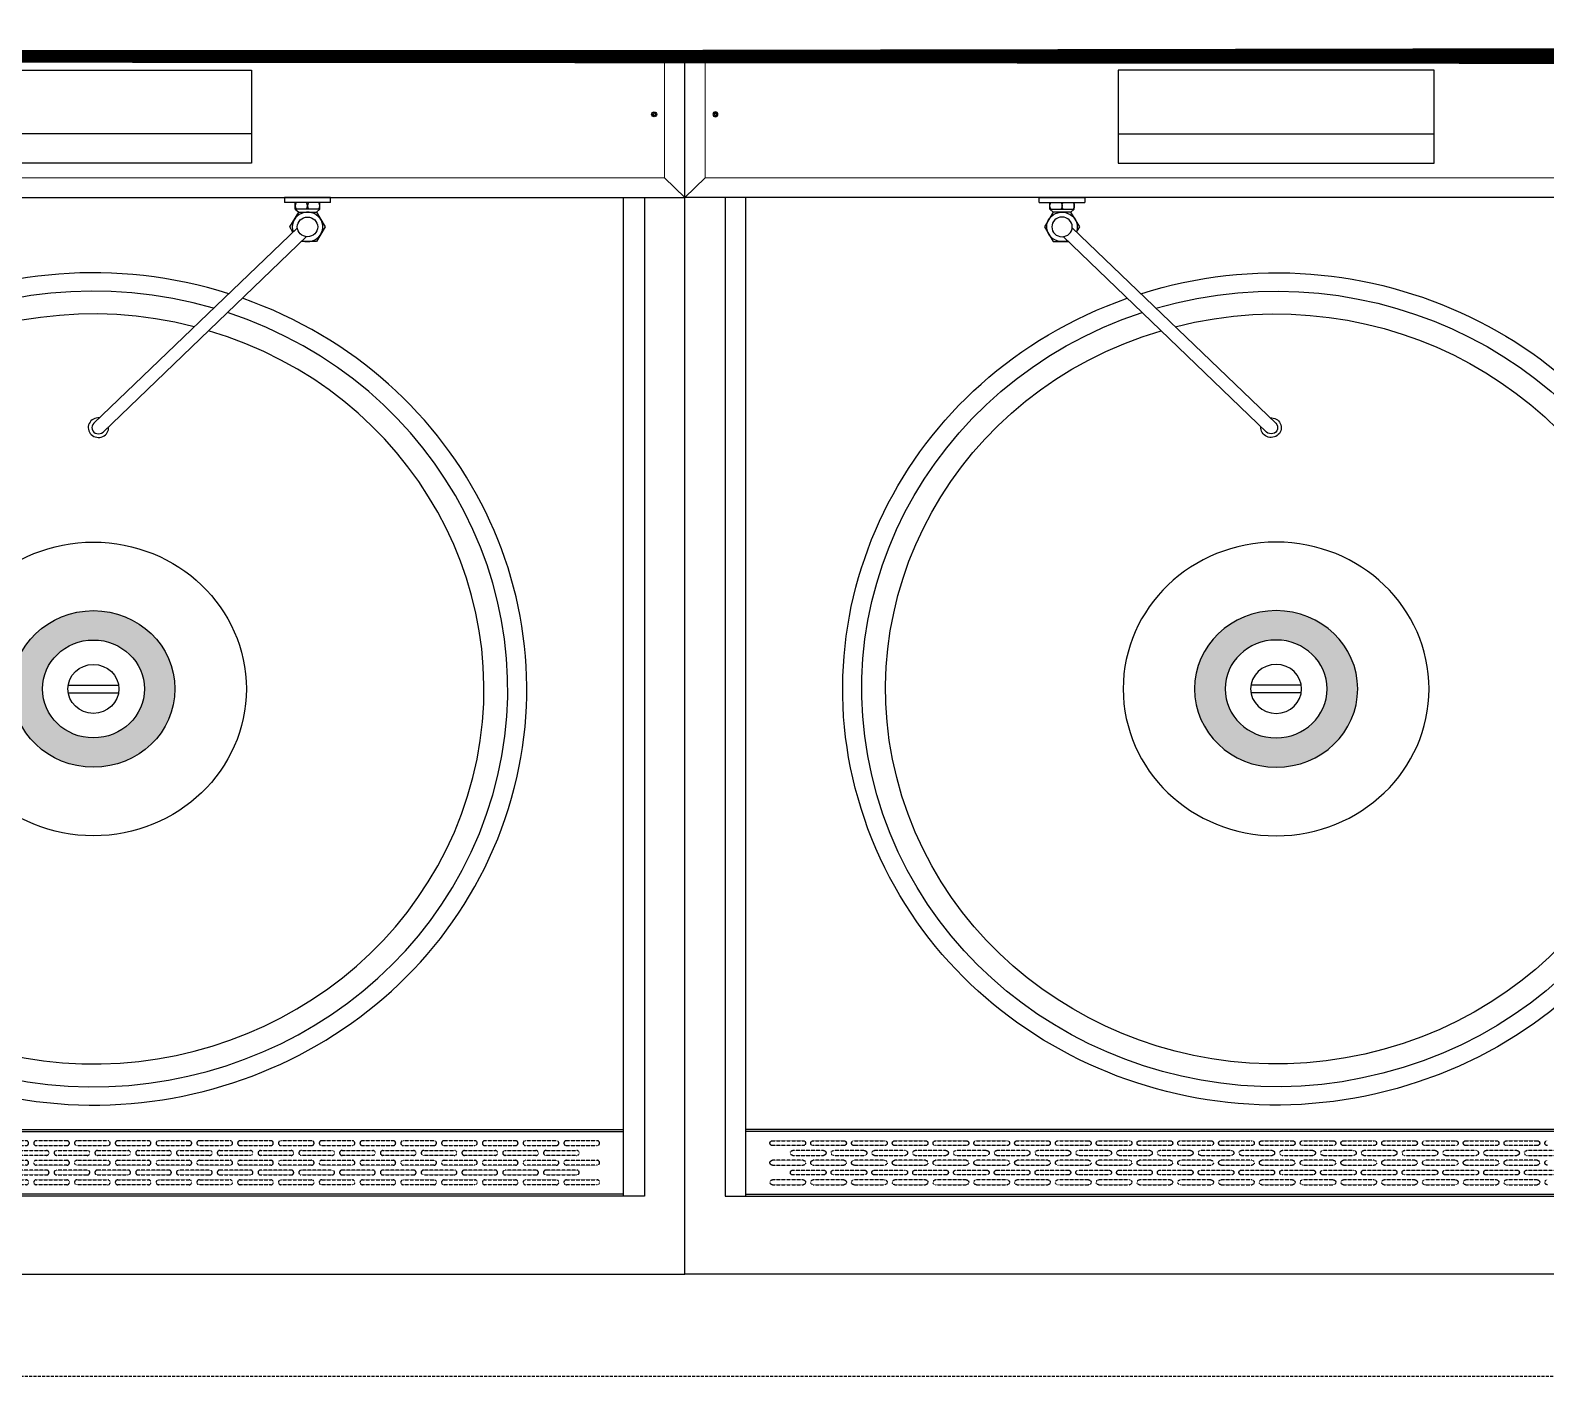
# Model space of a CAD drawing. Extents: x -12047294 to -5625356, y -1456591 to -622873.
# Drawn here: x -6031200 to -6029714, y -718943 to -717603 of the extents above; entities that cross this region are included whole.
import ezdxf

# ---------------------------------------------------------------- set-up
doc = ezdxf.new("R2010")
doc.units = 0
doc.header["$LTSCALE"] = 10
doc.header["$MEASUREMENT"] = 0
doc.linetypes.add('_DASH', pattern=[0.425, 0.3, -0.125])
doc.linetypes.add('DASH', pattern=[0.35, 0.25, -0.1])
doc.layers.add('A-WALL', color=2, linetype='Continuous')
doc.layers.add('EQUIP', color=1, linetype='Continuous')

# ---------------------------------------------------------------- blocks, each defined once
blk = doc.blocks.new('A$C293A612F')
at = {"layer": 'EQUIP'}
h = blk.add_hatch(color=8, dxfattribs=at)
edge = h.paths.add_edge_path(flags=17)
edge.add_ellipse((580.0002733916044, 625.919785425067), major_axis=(50, 2.527860951e-07), ratio=0.96, start_angle=0, end_angle=360)
edge = h.paths.add_edge_path()
edge.add_ellipse((580.0002733916044, 625.919785425067), major_axis=(80, 1.524108533e-07), ratio=0.9599999999627471, start_angle=0, end_angle=360)
for p, q in [((2200.000273391605, 1199.999785408377), (0.0002733916044235, 1199.999785423279)), ((0.0002733916044235, 1199.999785423279), (0.0002733916044235, -0.0002145767211914)), ((39.53826590627432, 1123.199785426259), (2160.462280876934, 1123.199785396457)), ((39.53826590627432, 143.9997854232788), (39.53826590627432, 1123.199785426259)), ((60.00027339160443, 1123.199785426259), (60.00027339160443, 143.9997854232788)), ((2140.000273391605, 1057.919785425067), (60.00027339160443, 1057.919785425067)), ((370.9726310297847, 182.3542946279049), (570.5711118765175, 373.968836247921)), ((379.9528871513903, 173.7332487553358), (579.5513679943979, 365.3477903604507)), ((352.679765317589, 172.7997854202986), (361.3400193527342, 187.199785426259)), ((361.3400193527342, 187.199785426259), (376.0200172699988, 187.199785426259)), ((361.3400193527342, 158.3997854292392), (352.679765317589, 172.7997854202986)), ((387.3207814656198, 172.7997854202986), (378.6605274304748, 158.3997854292392)), ((384.268037378788, 177.8757929801941), (387.3207814656198, 172.7997854202986)), ((347.5002733916044, 148.7997854202985), (392.5002733916045, 148.7997854202985)), ((347.5002733916044, 148.7997854202985), (347.5002733916044, 143.9997854232788)), ((361.3400193527342, 158.3997854292392), (358.0002733916044, 155.5197854191065)), ((358.0002733916044, 155.5197854191065), (382.0002733916044, 155.5197854191065)), ((358.0002733916044, 155.5197854191065), (358.0002733916044, 148.7997854202985)), ((378.6605274304748, 158.3997854292392), (361.3400193527342, 158.3997854292392)), ((382.0002733916044, 155.5197854191065), (378.6605274304748, 158.3997854292392)), ((382.0002733916044, 155.5197854191065), (382.0002733916044, 148.7997854202985)), ((392.5002733916045, 143.9997854232788), (392.5002733916045, 148.7997854202985)), ((2200.000273391605, 143.9997854232788), (0.0002733916044235, 143.9997854232788)), ((347.5002733916044, 143.9997854232788), (392.5002733916045, 143.9997854232788)), ((2200.000273391605, -0.0002145767211914), (0.0002733916044235, -0.0002145767211914))]:
    blk.add_line(p, q, dxfattribs=at)
at = {"layer": 'EQUIP', "color": 8}
for p, q in [((60.00027339160443, 1121.279785424471), (2140.000273391605, 1121.279785424471)), ((2140.000273391605, 1059.839785397053), (60.00027339160443, 1059.839785426855)), ((604.678198751062, 629.7597854286432), (555.3223480321467, 629.7597854286432)), ((604.678198751062, 622.0797854214907), (555.3223480321467, 622.0797854214907)), ((425.0002733916041, 110.3997854292392), (735.0002733916043, 110.3997854292392)), ((425.0002733916041, 19.19978542625903), (425.0002733916041, 110.3997854292392)), ((735.0002733916043, 110.3997854292392), (735.0002733916043, 19.19978542625903)), ((425.0002733916041, 81.59978541731834), (735.0002733916043, 81.59978541731834)), ((29.00027339160443, 62.87978541851042), (28.05078364908695, 62.87978541851042)), ((29.00027339160443, 61.91978542506696), (28.05078364908695, 61.91978542506696)), ((29.50027339160442, 63.35978542268276), (29.50027339160442, 64.27129557728767)), ((29.50027339160442, 60.52827526628971), (29.50027339160442, 61.43978542089462)), ((30.50027339160442, 63.35978542268276), (30.50027339160442, 64.27129557728767)), ((30.50027339160442, 60.52827526628971), (30.50027339160442, 61.43978542089462)), ((31.9497631341219, 62.87978541851042), (31.00027339160443, 62.87978541851042)), ((31.9497631341219, 61.91978542506696), (31.00027339160443, 61.91978542506696)), ((735.0002733916043, 19.19978542625903), (425.0002733916041, 19.19978542625903))]:
    blk.add_line(p, q, dxfattribs=at)
at = {"layer": 'EQUIP', "color": 8, "linetype": 'DASH', "ltscale": 0.1}
for p, q in [((86.03715344518423, 1112.159785419702), (116.0371534451842, 1112.159785419702)), ((116.0371534451842, 1107.359785422683), (86.03715344518423, 1107.359785422683)), ((136.0371534451842, 1102.559785425663), (106.0371534451842, 1102.559785425663)), ((126.0371534451842, 1112.159785419702), (156.0371534451842, 1112.159785419702)), ((156.0371534451842, 1107.359785422683), (126.0371534451842, 1107.359785422683)), ((176.0371534451842, 1102.559785425663), (146.0371534451842, 1102.559785425663)), ((166.0371534451842, 1112.159785419702), (196.0371534451842, 1112.159785419702)), ((196.0371534451842, 1107.359785422683), (166.0371534451842, 1107.359785422683)), ((216.0371534451842, 1102.559785425663), (186.0371534451841, 1102.559785425663)), ((206.0371534451842, 1112.159785419702), (236.0371534451843, 1112.159785419702)), ((236.0371534451843, 1107.359785422683), (206.0371534451842, 1107.359785422683)), ((256.0371534451842, 1102.559785425663), (226.0371534451842, 1102.559785425663)), ((246.0371534451842, 1112.159785419702), (276.0371534451842, 1112.159785419702)), ((276.0371534451842, 1107.359785422683), (246.0371534451842, 1107.359785422683)), ((296.0371534451842, 1102.559785425663), (266.0371534451842, 1102.559785425663)), ((286.0371534451843, 1112.159785419702), (316.0371534451842, 1112.159785419702)), ((316.0371534451842, 1107.359785422683), (286.0371534451843, 1107.359785422683)), ((336.0371534451843, 1102.559785425663), (306.0371534451842, 1102.559785425663)), ((326.0371534451842, 1112.159785419702), (356.0371534451842, 1112.159785419702)), ((356.0371534451842, 1107.359785422683), (326.0371534451842, 1107.359785422683)), ((376.0371534451842, 1102.559785425663), (346.0371534451842, 1102.559785425663)), ((366.0371534451842, 1112.159785419702), (396.0371534451842, 1112.159785419702)), ((396.0371534451842, 1107.359785422683), (366.0371534451842, 1107.359785422683)), ((416.0371534451841, 1102.559785425663), (386.0371534451843, 1102.559785425663)), ((406.037153445184, 1112.159785419702), (436.0371534451841, 1112.159785419702)), ((436.0371534451841, 1107.359785422683), (406.037153445184, 1107.359785422683)), ((456.037153445184, 1102.559785425663), (426.0371534451842, 1102.559785425663)), ((446.0371534451842, 1112.159785419702), (476.0371534451842, 1112.159785419702)), ((476.0371534451842, 1107.359785422683), (446.0371534451842, 1107.359785422683)), ((496.0371534451842, 1102.559785425663), (466.0371534451841, 1102.559785425663)), ((486.0371534451841, 1112.159785419702), (516.0371534451841, 1112.159785419702)), ((516.0371534451841, 1107.359785422683), (486.0371534451841, 1107.359785422683)), ((536.0371534451841, 1102.559785425663), (506.037153445184, 1102.559785425663)), ((526.0371534451841, 1112.159785419702), (556.037153445184, 1112.159785419702)), ((556.037153445184, 1107.359785422683), (526.0371534451841, 1107.359785422683)), ((576.0371534451842, 1102.559785425663), (546.0371534451841, 1102.559785425663)), ((566.0371534451842, 1112.159785419702), (596.0371534451842, 1112.159785419702)), ((596.0371534451842, 1107.359785422683), (566.0371534451842, 1107.359785422683)), ((616.0371534451842, 1102.559785425663), (586.0371534451842, 1102.559785425663)), ((606.0371534451842, 1112.159785419702), (636.0371534451842, 1112.159785419702)), ((636.0371534451842, 1107.359785422683), (606.0371534451842, 1107.359785422683)), ((656.0371534451842, 1102.559785425663), (626.0371534451842, 1102.559785425663)), ((646.0371534451842, 1112.159785419702), (676.0371534451842, 1112.159785419702)), ((676.0371534451842, 1107.359785422683), (646.0371534451842, 1107.359785422683)), ((696.0371534451843, 1102.559785425663), (666.0371534451842, 1102.559785425663)), ((686.0371534451842, 1112.159785419702), (716.0371534451843, 1112.159785419702)), ((716.0371534451843, 1107.359785422683), (686.0371534451842, 1107.359785422683)), ((736.0371534451843, 1102.559785425663), (706.0371534451843, 1102.559785425663)), ((726.0371534451843, 1112.159785419702), (756.0371534451843, 1112.159785419702)), ((756.0371534451843, 1107.359785422683), (726.0371534451843, 1107.359785422683)), ((776.0371534451843, 1102.559785425663), (746.0371534451843, 1102.559785425663)), ((766.0371534451843, 1112.159785419702), (796.0371534451843, 1112.159785419702)), ((796.0371534451843, 1107.359785422683), (766.0371534451843, 1107.359785422683)), ((816.0371534451843, 1102.559785425663), (786.0371534451843, 1102.559785425663)), ((806.0371534451843, 1112.159785419702), (836.0371534451841, 1112.159785419702)), ((836.0371534451841, 1107.359785422683), (806.0371534451843, 1107.359785422683)), ((856.0371534451843, 1102.559785425663), (826.0371534451843, 1102.559785425663)), ((86.03715344518423, 1092.959785416722), (116.0371534451842, 1092.959785416722)), ((116.0371534451842, 1088.159785419702), (86.03715344518423, 1088.159785419702)), ((106.0371534451842, 1097.759785428643), (136.0371534451842, 1097.759785428643)), ((126.0371534451842, 1092.959785416722), (156.0371534451842, 1092.959785416722)), ((156.0371534451842, 1088.159785419702), (126.0371534451842, 1088.159785419702)), ((146.0371534451842, 1097.759785428643), (176.0371534451842, 1097.759785428643)), ((166.0371534451842, 1092.959785416722), (196.0371534451842, 1092.959785416722)), ((196.0371534451842, 1088.159785419702), (166.0371534451842, 1088.159785419702)), ((186.0371534451841, 1097.759785428643), (216.0371534451842, 1097.759785428643)), ((206.0371534451842, 1092.959785416722), (236.0371534451843, 1092.959785416722)), ((236.0371534451843, 1088.159785419702), (206.0371534451842, 1088.159785419702)), ((226.0371534451842, 1097.759785428643), (256.0371534451842, 1097.759785428643)), ((246.0371534451842, 1092.959785416722), (276.0371534451842, 1092.959785416722)), ((276.0371534451842, 1088.159785419702), (246.0371534451842, 1088.159785419702)), ((266.0371534451842, 1097.759785428643), (296.0371534451842, 1097.759785428643)), ((286.0371534451843, 1092.959785416722), (316.0371534451842, 1092.959785416722)), ((316.0371534451842, 1088.159785419702), (286.0371534451843, 1088.159785419702)), ((306.0371534451842, 1097.759785428643), (336.0371534451843, 1097.759785428643)), ((326.0371534451842, 1092.959785416722), (356.0371534451842, 1092.959785416722)), ((356.0371534451842, 1088.159785419702), (326.0371534451842, 1088.159785419702)), ((346.0371534451842, 1097.759785428643), (376.0371534451842, 1097.759785428643)), ((366.0371534451842, 1092.959785416722), (396.0371534451842, 1092.959785416722)), ((396.0371534451842, 1088.159785419702), (366.0371534451842, 1088.159785419702)), ((386.0371534451843, 1097.759785428643), (416.0371534451841, 1097.759785428643)), ((406.037153445184, 1092.959785416722), (436.0371534451841, 1092.959785416722)), ((436.0371534451841, 1088.159785419702), (406.037153445184, 1088.159785419702)), ((426.0371534451842, 1097.759785428643), (456.037153445184, 1097.759785428643)), ((446.0371534451842, 1092.959785416722), (476.0371534451842, 1092.959785416722)), ((476.0371534451842, 1088.159785419702), (446.0371534451842, 1088.159785419702)), ((466.0371534451841, 1097.759785428643), (496.0371534451842, 1097.759785428643)), ((486.0371534451841, 1092.959785416722), (516.0371534451841, 1092.959785416722)), ((516.0371534451841, 1088.159785419702), (486.0371534451841, 1088.159785419702)), ((506.037153445184, 1097.759785428643), (536.0371534451841, 1097.759785428643)), ((526.0371534451841, 1092.959785416722), (556.037153445184, 1092.959785416722)), ((556.037153445184, 1088.159785419702), (526.0371534451841, 1088.159785419702)), ((546.0371534451841, 1097.759785428643), (576.0371534451842, 1097.759785428643)), ((566.0371534451842, 1092.959785416722), (596.0371534451842, 1092.959785416722)), ((596.0371534451842, 1088.159785419702), (566.0371534451842, 1088.159785419702)), ((586.0371534451842, 1097.759785428643), (616.0371534451842, 1097.759785428643)), ((606.0371534451842, 1092.959785416722), (636.0371534451842, 1092.959785416722)), ((636.0371534451842, 1088.159785419702), (606.0371534451842, 1088.159785419702)), ((626.0371534451842, 1097.759785428643), (656.0371534451842, 1097.759785428643)), ((646.0371534451842, 1092.959785416722), (676.0371534451842, 1092.959785416722)), ((676.0371534451842, 1088.159785419702), (646.0371534451842, 1088.159785419702)), ((666.0371534451842, 1097.759785428643), (696.0371534451843, 1097.759785428643)), ((686.0371534451842, 1092.959785416722), (716.0371534451843, 1092.959785416722)), ((716.0371534451843, 1088.159785419702), (686.0371534451842, 1088.159785419702)), ((706.0371534451843, 1097.759785428643), (736.0371534451843, 1097.759785428643)), ((726.0371534451843, 1092.959785416722), (756.0371534451843, 1092.959785416722)), ((756.0371534451843, 1088.159785419702), (726.0371534451843, 1088.159785419702)), ((746.0371534451843, 1097.759785428643), (776.0371534451843, 1097.759785428643)), ((766.0371534451843, 1092.959785416722), (796.0371534451843, 1092.959785416722)), ((796.0371534451843, 1088.159785419702), (766.0371534451843, 1088.159785419702)), ((786.0371534451843, 1097.759785428643), (816.0371534451843, 1097.759785428643)), ((806.0371534451843, 1092.959785416722), (836.0371534451841, 1092.959785416722)), ((836.0371534451841, 1088.159785419702), (806.0371534451843, 1088.159785419702)), ((826.0371534451843, 1097.759785428643), (856.0371534451843, 1097.759785428643)), ((116.0371534451842, 1073.759785428643), (86.03715344518423, 1073.759785428643)), ((106.0371534451842, 1083.359785422683), (136.0371534451842, 1083.359785422683)), ((136.0371534451842, 1078.559785425663), (106.0371534451842, 1078.559785425663)), ((156.0371534451842, 1073.759785428643), (126.0371534451842, 1073.759785428643)), ((146.0371534451842, 1083.359785422683), (176.0371534451842, 1083.359785422683)), ((176.0371534451842, 1078.559785425663), (146.0371534451842, 1078.559785425663)), ((196.0371534451842, 1073.759785428643), (166.0371534451842, 1073.759785428643)), ((186.0371534451841, 1083.359785422683), (216.0371534451842, 1083.359785422683)), ((216.0371534451842, 1078.559785425663), (186.0371534451841, 1078.559785425663)), ((236.0371534451843, 1073.759785428643), (206.0371534451842, 1073.759785428643)), ((226.0371534451842, 1083.359785422683), (256.0371534451842, 1083.359785422683)), ((256.0371534451842, 1078.559785425663), (226.0371534451842, 1078.559785425663)), ((276.0371534451842, 1073.759785428643), (246.0371534451842, 1073.759785428643)), ((266.0371534451842, 1083.359785422683), (296.0371534451842, 1083.359785422683)), ((296.0371534451842, 1078.559785425663), (266.0371534451842, 1078.559785425663)), ((316.0371534451842, 1073.759785428643), (286.0371534451843, 1073.759785428643)), ((306.0371534451842, 1083.359785422683), (336.0371534451843, 1083.359785422683)), ((336.0371534451843, 1078.559785425663), (306.0371534451842, 1078.559785425663)), ((356.0371534451842, 1073.759785428643), (326.0371534451842, 1073.759785428643)), ((346.0371534451842, 1083.359785422683), (376.0371534451842, 1083.359785422683)), ((376.0371534451842, 1078.559785425663), (346.0371534451842, 1078.559785425663)), ((396.0371534451842, 1073.759785428643), (366.0371534451842, 1073.759785428643)), ((386.0371534451843, 1083.359785422683), (416.0371534451841, 1083.359785422683)), ((416.0371534451841, 1078.559785425663), (386.0371534451843, 1078.559785425663)), ((436.0371534451841, 1073.759785428643), (406.037153445184, 1073.759785428643)), ((426.0371534451842, 1083.359785422683), (456.037153445184, 1083.359785422683)), ((456.037153445184, 1078.559785425663), (426.0371534451842, 1078.559785425663)), ((476.0371534451842, 1073.759785428643), (446.0371534451842, 1073.759785428643)), ((466.0371534451841, 1083.359785422683), (496.0371534451842, 1083.359785422683)), ((496.0371534451842, 1078.559785425663), (466.0371534451841, 1078.559785425663)), ((516.0371534451841, 1073.759785428643), (486.0371534451841, 1073.759785428643)), ((506.037153445184, 1083.359785422683), (536.0371534451841, 1083.359785422683)), ((536.0371534451841, 1078.559785425663), (506.037153445184, 1078.559785425663)), ((556.037153445184, 1073.759785428643), (526.0371534451841, 1073.759785428643)), ((546.0371534451841, 1083.359785422683), (576.0371534451842, 1083.359785422683)), ((576.0371534451842, 1078.559785425663), (546.0371534451841, 1078.559785425663)), ((596.0371534451842, 1073.759785428643), (566.0371534451842, 1073.759785428643)), ((586.0371534451842, 1083.359785422683), (616.0371534451842, 1083.359785422683)), ((616.0371534451842, 1078.559785425663), (586.0371534451842, 1078.559785425663)), ((636.0371534451842, 1073.759785428643), (606.0371534451842, 1073.759785428643)), ((626.0371534451842, 1083.359785422683), (656.0371534451842, 1083.359785422683)), ((656.0371534451842, 1078.559785425663), (626.0371534451842, 1078.559785425663)), ((676.0371534451842, 1073.759785428643), (646.0371534451842, 1073.759785428643)), ((666.0371534451842, 1083.359785422683), (696.0371534451843, 1083.359785422683)), ((696.0371534451843, 1078.559785425663), (666.0371534451842, 1078.559785425663)), ((716.0371534451843, 1073.759785428643), (686.0371534451842, 1073.759785428643)), ((706.0371534451843, 1083.359785422683), (736.0371534451843, 1083.359785422683)), ((736.0371534451843, 1078.559785425663), (706.0371534451843, 1078.559785425663)), ((756.0371534451843, 1073.759785428643), (726.0371534451843, 1073.759785428643)), ((746.0371534451843, 1083.359785422683), (776.0371534451843, 1083.359785422683)), ((776.0371534451843, 1078.559785425663), (746.0371534451843, 1078.559785425663)), ((796.0371534451843, 1073.759785428643), (766.0371534451843, 1073.759785428643)), ((786.0371534451843, 1083.359785422683), (816.0371534451843, 1083.359785422683)), ((816.0371534451843, 1078.559785425663), (786.0371534451843, 1078.559785425663)), ((836.0371534451841, 1073.759785428643), (806.0371534451843, 1073.759785428643)), ((826.0371534451843, 1083.359785422683), (856.0371534451843, 1083.359785422683)), ((856.0371534451843, 1078.559785425663), (826.0371534451843, 1078.559785425663)), ((86.03715344518423, 1068.959785416722), (116.0371534451842, 1068.959785416722)), ((126.0371534451842, 1068.959785416722), (156.0371534451842, 1068.959785416722)), ((166.0371534451842, 1068.959785416722), (196.0371534451842, 1068.959785416722)), ((206.0371534451842, 1068.959785416722), (236.0371534451843, 1068.959785416722)), ((246.0371534451842, 1068.959785416722), (276.0371534451842, 1068.959785416722)), ((286.0371534451843, 1068.959785416722), (316.0371534451842, 1068.959785416722)), ((326.0371534451842, 1068.959785416722), (356.0371534451842, 1068.959785416722)), ((366.0371534451842, 1068.959785416722), (396.0371534451842, 1068.959785416722)), ((406.037153445184, 1068.959785416722), (436.0371534451841, 1068.959785416722)), ((446.0371534451842, 1068.959785416722), (476.0371534451842, 1068.959785416722)), ((486.0371534451841, 1068.959785416722), (516.0371534451841, 1068.959785416722)), ((526.0371534451841, 1068.959785416722), (556.037153445184, 1068.959785416722)), ((566.0371534451842, 1068.959785416722), (596.0371534451842, 1068.959785416722)), ((606.0371534451842, 1068.959785416722), (636.0371534451842, 1068.959785416722)), ((646.0371534451842, 1068.959785416722), (676.0371534451842, 1068.959785416722)), ((686.0371534451842, 1068.959785416722), (716.0371534451843, 1068.959785416722)), ((726.0371534451843, 1068.959785416722), (756.0371534451843, 1068.959785416722)), ((766.0371534451843, 1068.959785416722), (796.0371534451843, 1068.959785416722)), ((806.0371534451843, 1068.959785416722), (836.0371534451841, 1068.959785416722))]:
    blk.add_line(p, q, dxfattribs=at)
at = {"layer": 'EQUIP', "lineweight": 15}
for p, q in [((20.00027339160443, 124.7997854202985), (0.0002733916044235, 143.9997854232788)), ((2180.000273391605, 124.7997854202985), (20.00027339160443, 124.7997854202985)), ((20.00027339160443, 124.7997854202985), (20.00027339160443, -0.0002145767211914))]:
    blk.add_line(p, q, dxfattribs=at)
at = {"layer": 'EQUIP', "color": 8, "linetype": 'DASH', "ltscale": 0.1}
for centre, major_axis, ratio, start_param, end_param in [((86.03715344518423, 1109.759785428643), (2.499999999999999, 2.99363436e-08), 0.9599999964237212, 1.57079631529934, 4.712388968889133), ((106.0371534451842, 1100.159785419702), (-2.5, 3.181978470000001e-08), 0.9600000023841856, -1.570796314576099, 1.570796339013693), ((116.0371534451842, 1109.759785428643), (-2.499999999999996, 8.820401920000002e-08), 0.9600000023841861, 1.570796360665239, 4.712389014255032), ((126.0371534451842, 1109.759785428643), (2.499999999999999, 2.99363436e-08), 0.9599999964237212, 1.57079631529934, 4.712388968889133), ((136.0371534451842, 1100.159785419702), (-2.499999999999999, 2.6447879e-08), 0.9599999964237212, 1.570796336950879, 4.712388990540675), ((146.0371534451842, 1100.159785419702), (-2.5, 3.181978470000001e-08), 0.9600000023841856, -1.570796314576099, 1.570796339013693), ((156.0371534451842, 1109.759785428643), (-2.499999999999996, 8.820401920000002e-08), 0.9600000023841861, 1.570796360665239, 4.712389014255032), ((166.0371534451842, 1109.759785428643), (2.499999999999999, 2.99363436e-08), 0.9599999964237212, 1.57079631529934, 4.712388968889133), ((176.0371534451842, 1100.159785419702), (-2.499999999999999, 2.6447879e-08), 0.9599999964237212, 1.570796336950879, 4.712388990540675), ((186.0371534451841, 1100.159785419702), (-2.5, 3.181978470000001e-08), 0.9600000023841856, -1.570796314576099, 1.570796339013693), ((196.0371534451842, 1109.759785428643), (-2.499999999999996, 8.820401920000002e-08), 0.9600000023841861, 1.570796360665239, 4.712389014255032), ((206.0371534451842, 1109.759785428643), (2.499999999999999, 2.99363436e-08), 0.9599999964237212, 1.57079631529934, 4.712388968889133), ((216.0371534451842, 1100.159785419702), (-2.499999999999999, 2.6447879e-08), 0.9599999964237212, 1.570796336950879, 4.712388990540675), ((226.0371534451842, 1100.159785419702), (-2.5, 3.181978470000001e-08), 0.9600000023841856, -1.570796314576099, 1.570796339013693), ((236.0371534451843, 1109.759785428643), (-2.499999999999996, 8.820401920000002e-08), 0.9600000023841861, 1.570796360665239, 4.712389014255032), ((246.0371534451842, 1109.759785428643), (2.499999999999999, 2.99363436e-08), 0.9599999964237212, 1.57079631529934, 4.712388968889133), ((256.0371534451842, 1100.159785419702), (-2.499999999999999, 2.6447879e-08), 0.9599999964237212, 1.570796336950879, 4.712388990540675), ((266.0371534451842, 1100.159785419702), (-2.5, 3.181978470000001e-08), 0.9600000023841856, -1.570796314576099, 1.570796339013693), ((276.0371534451842, 1109.759785428643), (-2.499999999999996, 8.820401920000002e-08), 0.9600000023841861, 1.570796360665239, 4.712389014255032), ((286.0371534451843, 1109.759785428643), (2.499999999999999, 2.99363436e-08), 0.9599999964237212, 1.57079631529934, 4.712388968889133), ((296.0371534451842, 1100.159785419702), (-2.499999999999999, 2.6447879e-08), 0.9599999964237212, 1.570796336950879, 4.712388990540675), ((306.0371534451842, 1100.159785419702), (-2.5, 3.181978470000001e-08), 0.9600000023841856, -1.570796314576099, 1.570796339013693), ((316.0371534451842, 1109.759785428643), (-2.499999999999996, 8.820401920000002e-08), 0.9600000023841861, 1.570796360665239, 4.712389014255032), ((326.0371534451842, 1109.759785428643), (2.499999999999999, 2.99363436e-08), 0.9599999964237212, 1.57079631529934, 4.712388968889133), ((336.0371534451843, 1100.159785419702), (-2.499999999999999, 2.6447879e-08), 0.9599999964237212, 1.570796336950879, 4.712388990540675), ((346.0371534451842, 1100.159785419702), (-2.5, 3.181978470000001e-08), 0.9600000023841856, -1.570796314576099, 1.570796339013693), ((356.0371534451842, 1109.759785428643), (-2.499999999999996, 8.820401920000002e-08), 0.9600000023841861, 1.570796360665239, 4.712389014255032), ((366.0371534451842, 1109.759785428643), (2.499999999999999, 2.99363436e-08), 0.9599999964237212, 1.57079631529934, 4.712388968889133), ((376.0371534451842, 1100.159785419702), (-2.499999999999999, 2.6447879e-08), 0.9599999964237212, 1.570796336950879, 4.712388990540675), ((386.0371534451843, 1100.159785419702), (-2.5, 3.181978470000001e-08), 0.9600000023841856, -1.570796314576099, 1.570796339013693), ((396.0371534451842, 1109.759785428643), (-2.499999999999996, 8.820401920000002e-08), 0.9600000023841861, 1.570796360665239, 4.712389014255032), ((406.037153445184, 1109.759785428643), (2.499999999999999, 2.99363436e-08), 0.9599999964237212, 1.57079631529934, 4.712388968889133), ((416.0371534451841, 1100.159785419702), (-2.499999999999999, 2.6447879e-08), 0.9599999964237212, 1.570796336950879, 4.712388990540675), ((426.0371534451842, 1100.159785419702), (-2.5, 3.181978470000001e-08), 0.9600000023841856, -1.570796314576099, 1.570796339013693), ((436.0371534451841, 1109.759785428643), (-2.499999999999996, 8.820401920000002e-08), 0.9600000023841861, 1.570796360665239, 4.712389014255032), ((446.0371534451842, 1109.759785428643), (2.499999999999999, 2.99363436e-08), 0.9599999964237212, 1.57079631529934, 4.712388968889133), ((456.037153445184, 1100.159785419702), (-2.499999999999999, 2.6447879e-08), 0.9599999964237212, 1.570796336950879, 4.712388990540675), ((466.0371534451841, 1100.159785419702), (-2.5, 3.181978470000001e-08), 0.9600000023841856, -1.570796314576099, 1.570796339013693), ((476.0371534451842, 1109.759785428643), (-2.499999999999996, 8.820401920000002e-08), 0.9600000023841861, 1.570796360665239, 4.712389014255032), ((486.0371534451841, 1109.759785428643), (2.499999999999999, 2.99363436e-08), 0.9599999964237212, 1.57079631529934, 4.712388968889133), ((496.0371534451842, 1100.159785419702), (-2.499999999999999, 2.6447879e-08), 0.9599999964237212, 1.570796336950879, 4.712388990540675), ((506.037153445184, 1100.159785419702), (-2.5, 3.181978470000001e-08), 0.9600000023841856, -1.570796314576099, 1.570796339013693), ((516.0371534451841, 1109.759785428643), (-2.499999999999996, 8.820401920000002e-08), 0.9600000023841861, 1.570796360665239, 4.712389014255032), ((526.0371534451841, 1109.759785428643), (2.499999999999999, 2.99363436e-08), 0.9599999964237212, 1.57079631529934, 4.712388968889133), ((536.0371534451841, 1100.159785419702), (-2.499999999999999, 2.6447879e-08), 0.9599999964237212, 1.570796336950879, 4.712388990540675), ((546.0371534451841, 1100.159785419702), (-2.5, 3.181978470000001e-08), 0.9600000023841856, -1.570796314576099, 1.570796339013693), ((556.037153445184, 1109.759785428643), (-2.499999999999996, 8.820401920000002e-08), 0.9600000023841861, 1.570796360665239, 4.712389014255032), ((566.0371534451842, 1109.759785428643), (2.499999999999999, 2.99363436e-08), 0.9599999964237212, 1.57079631529934, 4.712388968889133), ((576.0371534451842, 1100.159785419702), (-2.499999999999999, 2.6447879e-08), 0.9599999964237212, 1.570796336950879, 4.712388990540675), ((586.0371534451842, 1100.159785419702), (-2.5, 3.181978470000001e-08), 0.9600000023841856, -1.570796314576099, 1.570796339013693), ((596.0371534451842, 1109.759785428643), (-2.499999999999996, 8.820401920000002e-08), 0.9600000023841861, 1.570796360665239, 4.712389014255032), ((606.0371534451842, 1109.759785428643), (2.499999999999999, 2.99363436e-08), 0.9599999964237212, 1.57079631529934, 4.712388968889133), ((616.0371534451842, 1100.159785419702), (-2.499999999999999, 2.6447879e-08), 0.9599999964237212, 1.570796336950879, 4.712388990540675), ((626.0371534451842, 1100.159785419702), (-2.5, 3.181978470000001e-08), 0.9600000023841856, -1.570796314576099, 1.570796339013693), ((636.0371534451842, 1109.759785428643), (-2.499999999999996, 8.820401920000002e-08), 0.9600000023841861, 1.570796360665239, 4.712389014255032), ((646.0371534451842, 1109.759785428643), (2.499999999999999, 2.99363436e-08), 0.9599999964237212, 1.57079631529934, 4.712388968889133), ((656.0371534451842, 1100.159785419702), (-2.499999999999999, 2.6447879e-08), 0.9599999964237212, 1.570796336950879, 4.712388990540675), ((666.0371534451842, 1100.159785419702), (-2.5, 3.181978470000001e-08), 0.9600000023841856, -1.570796314576099, 1.570796339013693), ((676.0371534451842, 1109.759785428643), (-2.499999999999996, 8.820401920000002e-08), 0.9600000023841861, 1.570796360665239, 4.712389014255032), ((686.0371534451842, 1109.759785428643), (2.499999999999999, 2.99363436e-08), 0.9599999964237212, 1.57079631529934, 4.712388968889133), ((696.0371534451843, 1100.159785419702), (-2.499999999999999, 2.6447879e-08), 0.9599999964237212, 1.570796336950879, 4.712388990540675), ((706.0371534451843, 1100.159785419702), (-2.5, 3.181978470000001e-08), 0.9600000023841856, -1.570796314576099, 1.570796339013693), ((716.0371534451843, 1109.759785428643), (-2.499999999999996, 8.820401920000002e-08), 0.9600000023841861, 1.570796360665239, 4.712389014255032), ((726.0371534451843, 1109.759785428643), (2.499999999999999, 2.99363436e-08), 0.9599999964237212, 1.57079631529934, 4.712388968889133), ((736.0371534451843, 1100.159785419702), (-2.499999999999999, 2.6447879e-08), 0.9599999964237212, 1.570796336950879, 4.712388990540675), ((746.0371534451843, 1100.159785419702), (-2.5, 3.181978470000001e-08), 0.9600000023841856, -1.570796314576099, 1.570796339013693), ((756.0371534451843, 1109.759785428643), (-2.499999999999996, 8.820401920000002e-08), 0.9600000023841861, 1.570796360665239, 4.712389014255032), ((766.0371534451843, 1109.759785428643), (2.499999999999999, 2.99363436e-08), 0.9599999964237212, 1.57079631529934, 4.712388968889133), ((776.0371534451843, 1100.159785419702), (-2.499999999999999, 2.6447879e-08), 0.9599999964237212, 1.570796336950879, 4.712388990540675), ((786.0371534451843, 1100.159785419702), (-2.5, 3.181978470000001e-08), 0.9600000023841856, -1.570796314576099, 1.570796339013693), ((796.0371534451843, 1109.759785428643), (-2.499999999999996, 8.820401920000002e-08), 0.9600000023841861, 1.570796360665239, 4.712389014255032), ((806.0371534451843, 1109.759785428643), (2.499999999999999, 2.99363436e-08), 0.9599999964237212, 1.57079631529934, 4.712388968889133), ((816.0371534451843, 1100.159785419702), (-2.499999999999999, 2.6447879e-08), 0.9599999964237212, 1.570796336950879, 4.712388990540675), ((826.0371534451843, 1100.159785419702), (-2.5, 3.181978470000001e-08), 0.9600000023841856, -1.570796314576099, 1.570796339013693), ((836.0371534451841, 1109.759785428643), (-2.499999999999996, 8.820401920000002e-08), 0.9600000023841861, 1.570796360665239, 4.712389014255032), ((846.0371534451843, 1109.759785428643), (2.499999999999999, 2.99363436e-08), 0.9599999964237212, 1.57079631529934, 4.712388968889133), ((86.03715344518423, 1090.559785425663), (2.499999999999999, 2.99363436e-08), 0.9599999964237212, 1.57079631529934, 4.712388968889133), ((116.0371534451842, 1090.559785425663), (-2.499999999999996, 8.820401920000002e-08), 0.9600000023841861, 1.570796360665239, 4.712389014255032), ((126.0371534451842, 1090.559785425663), (2.499999999999999, 2.99363436e-08), 0.9599999964237212, 1.57079631529934, 4.712388968889133), ((156.0371534451842, 1090.559785425663), (-2.499999999999996, 8.820401920000002e-08), 0.9600000023841861, 1.570796360665239, 4.712389014255032), ((166.0371534451842, 1090.559785425663), (2.499999999999999, 2.99363436e-08), 0.9599999964237212, 1.57079631529934, 4.712388968889133), ((196.0371534451842, 1090.559785425663), (-2.499999999999996, 8.820401920000002e-08), 0.9600000023841861, 1.570796360665239, 4.712389014255032), ((206.0371534451842, 1090.559785425663), (2.499999999999999, 2.99363436e-08), 0.9599999964237212, 1.57079631529934, 4.712388968889133), ((236.0371534451843, 1090.559785425663), (-2.499999999999996, 8.820401920000002e-08), 0.9600000023841861, 1.570796360665239, 4.712389014255032), ((246.0371534451842, 1090.559785425663), (2.499999999999999, 2.99363436e-08), 0.9599999964237212, 1.57079631529934, 4.712388968889133), ((276.0371534451842, 1090.559785425663), (-2.499999999999996, 8.820401920000002e-08), 0.9600000023841861, 1.570796360665239, 4.712389014255032), ((286.0371534451843, 1090.559785425663), (2.499999999999999, 2.99363436e-08), 0.9599999964237212, 1.57079631529934, 4.712388968889133), ((316.0371534451842, 1090.559785425663), (-2.499999999999996, 8.820401920000002e-08), 0.9600000023841861, 1.570796360665239, 4.712389014255032), ((326.0371534451842, 1090.559785425663), (2.499999999999999, 2.99363436e-08), 0.9599999964237212, 1.57079631529934, 4.712388968889133), ((356.0371534451842, 1090.559785425663), (-2.499999999999996, 8.820401920000002e-08), 0.9600000023841861, 1.570796360665239, 4.712389014255032), ((366.0371534451842, 1090.559785425663), (2.499999999999999, 2.99363436e-08), 0.9599999964237212, 1.57079631529934, 4.712388968889133), ((396.0371534451842, 1090.559785425663), (-2.499999999999996, 8.820401920000002e-08), 0.9600000023841861, 1.570796360665239, 4.712389014255032), ((406.037153445184, 1090.559785425663), (2.499999999999999, 2.99363436e-08), 0.9599999964237212, 1.57079631529934, 4.712388968889133), ((436.0371534451841, 1090.559785425663), (-2.499999999999996, 8.820401920000002e-08), 0.9600000023841861, 1.570796360665239, 4.712389014255032), ((446.0371534451842, 1090.559785425663), (2.499999999999999, 2.99363436e-08), 0.9599999964237212, 1.57079631529934, 4.712388968889133), ((476.0371534451842, 1090.559785425663), (-2.499999999999996, 8.820401920000002e-08), 0.9600000023841861, 1.570796360665239, 4.712389014255032), ((486.0371534451841, 1090.559785425663), (2.499999999999999, 2.99363436e-08), 0.9599999964237212, 1.57079631529934, 4.712388968889133), ((516.0371534451841, 1090.559785425663), (-2.499999999999996, 8.820401920000002e-08), 0.9600000023841861, 1.570796360665239, 4.712389014255032), ((526.0371534451841, 1090.559785425663), (2.499999999999999, 2.99363436e-08), 0.9599999964237212, 1.57079631529934, 4.712388968889133), ((556.037153445184, 1090.559785425663), (-2.499999999999996, 8.820401920000002e-08), 0.9600000023841861, 1.570796360665239, 4.712389014255032), ((566.0371534451842, 1090.559785425663), (2.499999999999999, 2.99363436e-08), 0.9599999964237212, 1.57079631529934, 4.712388968889133), ((596.0371534451842, 1090.559785425663), (-2.499999999999996, 8.820401920000002e-08), 0.9600000023841861, 1.570796360665239, 4.712389014255032), ((606.0371534451842, 1090.559785425663), (2.499999999999999, 2.99363436e-08), 0.9599999964237212, 1.57079631529934, 4.712388968889133), ((636.0371534451842, 1090.559785425663), (-2.499999999999996, 8.820401920000002e-08), 0.9600000023841861, 1.570796360665239, 4.712389014255032), ((646.0371534451842, 1090.559785425663), (2.499999999999999, 2.99363436e-08), 0.9599999964237212, 1.57079631529934, 4.712388968889133), ((676.0371534451842, 1090.559785425663), (-2.499999999999996, 8.820401920000002e-08), 0.9600000023841861, 1.570796360665239, 4.712389014255032), ((686.0371534451842, 1090.559785425663), (2.499999999999999, 2.99363436e-08), 0.9599999964237212, 1.57079631529934, 4.712388968889133), ((716.0371534451843, 1090.559785425663), (-2.499999999999996, 8.820401920000002e-08), 0.9600000023841861, 1.570796360665239, 4.712389014255032), ((726.0371534451843, 1090.559785425663), (2.499999999999999, 2.99363436e-08), 0.9599999964237212, 1.57079631529934, 4.712388968889133), ((756.0371534451843, 1090.559785425663), (-2.499999999999996, 8.820401920000002e-08), 0.9600000023841861, 1.570796360665239, 4.712389014255032), ((766.0371534451843, 1090.559785425663), (2.499999999999999, 2.99363436e-08), 0.9599999964237212, 1.57079631529934, 4.712388968889133), ((796.0371534451843, 1090.559785425663), (-2.499999999999996, 8.820401920000002e-08), 0.9600000023841861, 1.570796360665239, 4.712389014255032), ((806.0371534451843, 1090.559785425663), (2.499999999999999, 2.99363436e-08), 0.9599999964237212, 1.57079631529934, 4.712388968889133), ((836.0371534451841, 1090.559785425663), (-2.499999999999996, 8.820401920000002e-08), 0.9600000023841861, 1.570796360665239, 4.712389014255032), ((846.0371534451843, 1090.559785425663), (2.499999999999999, 2.99363436e-08), 0.9599999964237212, 1.57079631529934, 4.712388968889133), ((86.03715344518423, 1071.359785422683), (-2.5, 3.181978470000001e-08), 0.9600000023841856, -1.570796314576099, 1.570796339013693), ((106.0371534451842, 1080.959785416722), (-2.5, 3.181978470000001e-08), 0.9600000023841856, -1.570796314576099, 1.570796339013693), ((116.0371534451842, 1071.359785422683), (2.499999999999989, 2.351553082e-07), 0.960000002384185, 4.712388890085049, 7.853981543674843), ((126.0371534451842, 1071.359785422683), (-2.5, 3.181978470000001e-08), 0.9600000023841856, -1.570796314576099, 1.570796339013693), ((136.0371534451842, 1080.959785416722), (-2.499999999999999, 2.6447879e-08), 0.9599999964237212, 1.570796336950879, 4.712388990540675), ((146.0371534451842, 1080.959785416722), (-2.5, 3.181978470000001e-08), 0.9600000023841856, -1.570796314576099, 1.570796339013693), ((156.0371534451842, 1071.359785422683), (2.499999999999989, 2.351553082e-07), 0.960000002384185, 4.712388890085049, 7.853981543674843), ((166.0371534451842, 1071.359785422683), (-2.5, 3.181978470000001e-08), 0.9600000023841856, -1.570796314576099, 1.570796339013693), ((176.0371534451842, 1080.959785416722), (-2.499999999999999, 2.6447879e-08), 0.9599999964237212, 1.570796336950879, 4.712388990540675), ((186.0371534451841, 1080.959785416722), (-2.5, 3.181978470000001e-08), 0.9600000023841856, -1.570796314576099, 1.570796339013693), ((196.0371534451842, 1071.359785422683), (2.499999999999989, 2.351553082e-07), 0.960000002384185, 4.712388890085049, 7.853981543674843), ((206.0371534451842, 1071.359785422683), (-2.5, 3.181978470000001e-08), 0.9600000023841856, -1.570796314576099, 1.570796339013693), ((216.0371534451842, 1080.959785416722), (-2.499999999999999, 2.6447879e-08), 0.9599999964237212, 1.570796336950879, 4.712388990540675), ((226.0371534451842, 1080.959785416722), (-2.5, 3.181978470000001e-08), 0.9600000023841856, -1.570796314576099, 1.570796339013693), ((236.0371534451843, 1071.359785422683), (2.499999999999989, 2.351553082e-07), 0.960000002384185, 4.712388890085049, 7.853981543674843), ((246.0371534451842, 1071.359785422683), (-2.5, 3.181978470000001e-08), 0.9600000023841856, -1.570796314576099, 1.570796339013693), ((256.0371534451842, 1080.959785416722), (-2.499999999999999, 2.6447879e-08), 0.9599999964237212, 1.570796336950879, 4.712388990540675), ((266.0371534451842, 1080.959785416722), (-2.5, 3.181978470000001e-08), 0.9600000023841856, -1.570796314576099, 1.570796339013693), ((276.0371534451842, 1071.359785422683), (2.499999999999989, 2.351553082e-07), 0.960000002384185, 4.712388890085049, 7.853981543674843), ((286.0371534451843, 1071.359785422683), (-2.5, 3.181978470000001e-08), 0.9600000023841856, -1.570796314576099, 1.570796339013693), ((296.0371534451842, 1080.959785416722), (-2.499999999999999, 2.6447879e-08), 0.9599999964237212, 1.570796336950879, 4.712388990540675), ((306.0371534451842, 1080.959785416722), (-2.5, 3.181978470000001e-08), 0.9600000023841856, -1.570796314576099, 1.570796339013693), ((316.0371534451842, 1071.359785422683), (2.499999999999989, 2.351553082e-07), 0.960000002384185, 4.712388890085049, 7.853981543674843), ((326.0371534451842, 1071.359785422683), (-2.5, 3.181978470000001e-08), 0.9600000023841856, -1.570796314576099, 1.570796339013693), ((336.0371534451843, 1080.959785416722), (-2.499999999999999, 2.6447879e-08), 0.9599999964237212, 1.570796336950879, 4.712388990540675), ((346.0371534451842, 1080.959785416722), (-2.5, 3.181978470000001e-08), 0.9600000023841856, -1.570796314576099, 1.570796339013693), ((356.0371534451842, 1071.359785422683), (2.499999999999989, 2.351553082e-07), 0.960000002384185, 4.712388890085049, 7.853981543674843), ((366.0371534451842, 1071.359785422683), (-2.5, 3.181978470000001e-08), 0.9600000023841856, -1.570796314576099, 1.570796339013693), ((376.0371534451842, 1080.959785416722), (-2.499999999999999, 2.6447879e-08), 0.9599999964237212, 1.570796336950879, 4.712388990540675), ((386.0371534451843, 1080.959785416722), (-2.5, 3.181978470000001e-08), 0.9600000023841856, -1.570796314576099, 1.570796339013693), ((396.0371534451842, 1071.359785422683), (2.499999999999989, 2.351553082e-07), 0.960000002384185, 4.712388890085049, 7.853981543674843), ((406.037153445184, 1071.359785422683), (-2.5, 3.181978470000001e-08), 0.9600000023841856, -1.570796314576099, 1.570796339013693), ((416.0371534451841, 1080.959785416722), (-2.499999999999999, 2.6447879e-08), 0.9599999964237212, 1.570796336950879, 4.712388990540675), ((426.0371534451842, 1080.959785416722), (-2.5, 3.181978470000001e-08), 0.9600000023841856, -1.570796314576099, 1.570796339013693), ((436.0371534451841, 1071.359785422683), (2.499999999999989, 2.351553082e-07), 0.960000002384185, 4.712388890085049, 7.853981543674843), ((446.0371534451842, 1071.359785422683), (-2.5, 3.181978470000001e-08), 0.9600000023841856, -1.570796314576099, 1.570796339013693), ((456.037153445184, 1080.959785416722), (-2.499999999999999, 2.6447879e-08), 0.9599999964237212, 1.570796336950879, 4.712388990540675), ((466.0371534451841, 1080.959785416722), (-2.5, 3.181978470000001e-08), 0.9600000023841856, -1.570796314576099, 1.570796339013693), ((476.0371534451842, 1071.359785422683), (2.499999999999989, 2.351553082e-07), 0.960000002384185, 4.712388890085049, 7.853981543674843), ((486.0371534451841, 1071.359785422683), (-2.5, 3.181978470000001e-08), 0.9600000023841856, -1.570796314576099, 1.570796339013693), ((496.0371534451842, 1080.959785416722), (-2.499999999999999, 2.6447879e-08), 0.9599999964237212, 1.570796336950879, 4.712388990540675), ((506.037153445184, 1080.959785416722), (-2.5, 3.181978470000001e-08), 0.9600000023841856, -1.570796314576099, 1.570796339013693), ((516.0371534451841, 1071.359785422683), (2.499999999999989, 2.351553082e-07), 0.960000002384185, 4.712388890085049, 7.853981543674843), ((526.0371534451841, 1071.359785422683), (-2.5, 3.181978470000001e-08), 0.9600000023841856, -1.570796314576099, 1.570796339013693), ((536.0371534451841, 1080.959785416722), (-2.499999999999999, 2.6447879e-08), 0.9599999964237212, 1.570796336950879, 4.712388990540675), ((546.0371534451841, 1080.959785416722), (-2.5, 3.181978470000001e-08), 0.9600000023841856, -1.570796314576099, 1.570796339013693), ((556.037153445184, 1071.359785422683), (2.499999999999989, 2.351553082e-07), 0.960000002384185, 4.712388890085049, 7.853981543674843), ((566.0371534451842, 1071.359785422683), (-2.5, 3.181978470000001e-08), 0.9600000023841856, -1.570796314576099, 1.570796339013693), ((576.0371534451842, 1080.959785416722), (-2.499999999999999, 2.6447879e-08), 0.9599999964237212, 1.570796336950879, 4.712388990540675), ((586.0371534451842, 1080.959785416722), (-2.5, 3.181978470000001e-08), 0.9600000023841856, -1.570796314576099, 1.570796339013693), ((596.0371534451842, 1071.359785422683), (2.499999999999989, 2.351553082e-07), 0.960000002384185, 4.712388890085049, 7.853981543674843), ((606.0371534451842, 1071.359785422683), (-2.5, 3.181978470000001e-08), 0.9600000023841856, -1.570796314576099, 1.570796339013693), ((616.0371534451842, 1080.959785416722), (-2.499999999999999, 2.6447879e-08), 0.9599999964237212, 1.570796336950879, 4.712388990540675), ((626.0371534451842, 1080.959785416722), (-2.5, 3.181978470000001e-08), 0.9600000023841856, -1.570796314576099, 1.570796339013693), ((636.0371534451842, 1071.359785422683), (2.499999999999989, 2.351553082e-07), 0.960000002384185, 4.712388890085049, 7.853981543674843), ((646.0371534451842, 1071.359785422683), (-2.5, 3.181978470000001e-08), 0.9600000023841856, -1.570796314576099, 1.570796339013693), ((656.0371534451842, 1080.959785416722), (-2.499999999999999, 2.6447879e-08), 0.9599999964237212, 1.570796336950879, 4.712388990540675), ((666.0371534451842, 1080.959785416722), (-2.5, 3.181978470000001e-08), 0.9600000023841856, -1.570796314576099, 1.570796339013693), ((676.0371534451842, 1071.359785422683), (2.499999999999989, 2.351553082e-07), 0.960000002384185, 4.712388890085049, 7.853981543674843), ((686.0371534451842, 1071.359785422683), (-2.5, 3.181978470000001e-08), 0.9600000023841856, -1.570796314576099, 1.570796339013693), ((696.0371534451843, 1080.959785416722), (-2.499999999999999, 2.6447879e-08), 0.9599999964237212, 1.570796336950879, 4.712388990540675), ((706.0371534451843, 1080.959785416722), (-2.5, 3.181978470000001e-08), 0.9600000023841856, -1.570796314576099, 1.570796339013693), ((716.0371534451843, 1071.359785422683), (2.499999999999989, 2.351553082e-07), 0.960000002384185, 4.712388890085049, 7.853981543674843), ((726.0371534451843, 1071.359785422683), (-2.5, 3.181978470000001e-08), 0.9600000023841856, -1.570796314576099, 1.570796339013693), ((736.0371534451843, 1080.959785416722), (-2.499999999999999, 2.6447879e-08), 0.9599999964237212, 1.570796336950879, 4.712388990540675), ((746.0371534451843, 1080.959785416722), (-2.5, 3.181978470000001e-08), 0.9600000023841856, -1.570796314576099, 1.570796339013693), ((756.0371534451843, 1071.359785422683), (2.499999999999989, 2.351553082e-07), 0.960000002384185, 4.712388890085049, 7.853981543674843), ((766.0371534451843, 1071.359785422683), (-2.5, 3.181978470000001e-08), 0.9600000023841856, -1.570796314576099, 1.570796339013693), ((776.0371534451843, 1080.959785416722), (-2.499999999999999, 2.6447879e-08), 0.9599999964237212, 1.570796336950879, 4.712388990540675), ((786.0371534451843, 1080.959785416722), (-2.5, 3.181978470000001e-08), 0.9600000023841856, -1.570796314576099, 1.570796339013693), ((796.0371534451843, 1071.359785422683), (2.499999999999989, 2.351553082e-07), 0.960000002384185, 4.712388890085049, 7.853981543674843), ((806.0371534451843, 1071.359785422683), (-2.5, 3.181978470000001e-08), 0.9600000023841856, -1.570796314576099, 1.570796339013693), ((816.0371534451843, 1080.959785416722), (-2.499999999999999, 2.6447879e-08), 0.9599999964237212, 1.570796336950879, 4.712388990540675), ((826.0371534451843, 1080.959785416722), (-2.5, 3.181978470000001e-08), 0.9600000023841856, -1.570796314576099, 1.570796339013693), ((836.0371534451841, 1071.359785422683), (2.499999999999989, 2.351553082e-07), 0.960000002384185, 4.712388890085049, 7.853981543674843), ((846.0371534451843, 1071.359785422683), (-2.5, 3.181978470000001e-08), 0.9600000023841856, -1.570796314576099, 1.570796339013693)]:
    blk.add_ellipse(centre, major_axis=major_axis, ratio=ratio, start_param=start_param, end_param=end_param, dxfattribs=at)
at = {"layer": 'EQUIP'}
for centre, major_axis, ratio, start_param, end_param in [((580.0002733916044, 625.919785425067), (-425.011142665992, 0.0003039750885004), 0.9599999298452958, 1.253104977499356, 7.503085776893514), ((580.0002733916044, 625.919785425067), (-382.9670756547665, 0.0003014610562773), 0.9599999018681004, 1.309385093717843, 7.554675315520706), ((575.0612399354578, 369.6583133041859), (10.00000000146959, 2.43476889e-08), 0.959999999794974, 4.614999334619738, 9.522167601931134), ((575.0612399354578, 369.6583133041859), (-6.34999999948921, 3.225525500000001e-08), 0.9600000014638574, 2.35619449562374, 5.497787149213534), ((370.0002733916044, 172.7997854202986), (-15.00000001097852, 3.190196319e-07), 0.9599999996591452, 4.364112290068147, 9.77305469378623), ((370.0002733916044, 172.7997854202986), (9.999999999999998, 1.615290041e-07), 0.9599999994039535, 3.141592636763855, 9.42477794394344), ((364.6252733916043, 152.1597854197025), (-6.625, 4e-16), 0.9599999998297007, -0.5565993180102229, 0.5565993180102229), ((363.3752733916044, 152.1597854197025), (-6.625, 4e-16), 0.9599999998297007, 2.584993335579568, 3.698191971600016), ((376.6252733916044, 152.1597854197025), (-6.625, 4e-16), 0.9599999998297007, -0.5565993180102229, 0.5565993180102229), ((375.3752733916044, 152.1597854197025), (-6.625, 4e-16), 0.9599999998297007, 2.584993335579568, 3.698191971600016)]:
    blk.add_ellipse(centre, major_axis=major_axis, ratio=ratio, start_param=start_param, end_param=end_param, dxfattribs=at)
at = {"layer": 'EQUIP', "color": 8}
for centre, major_axis, ratio, start_param, end_param in [((580.0002733916044, 625.919785425067), (-406.3189355279562, 8.83953042727e-05), 0.9599999763499641, 1.276480318598917, 7.524543204011962), ((580.0002733916044, 625.919785425067), (150, 1.432923538e-07), 0.96, 3.141592652594705, 9.424777959774291), ((580.0002733916044, 625.919785425067), (-90, 2.710228697e-07), 0.9600000000662272, 3.1368386e-09, 6.283185310316425), ((580.0002733916044, 625.919785425067), (80, 1.524108533e-07), 0.9599999999627471, 3.141592651605277, 9.424777958784858), ((580.0002733916044, 625.919785425067), (50, 2.527860951e-07), 0.96, 3.141592648323415, 9.424777955503), ((580.0002733916044, 625.919785425067), (25, 1.263930476e-07), 0.96, 3.141592648323415, 9.424777955503), ((30.00027339160443, 62.39978542923927), (-2.499999999999996, 1.223141495e-07), 0.9600000023841856, 5.09642286e-08, 6.283185358143813), ((29.00027339160443, 63.35978542268276), (-0.4999999999999988, 3.82679906e-08), 0.9600000083446496, 1.570796400269439, 3.141592733314772), ((29.00027339160443, 61.43978542089462), (0.4999999999999988, 3.82679905e-08), 0.96000000834465, -7.97249795e-08, 1.570796253320352), ((31.00027339160443, 63.35978542268276), (0.4999999999999988, 3.82679905e-08), 0.96000000834465, 3.141592573864812, 4.712388906910147), ((31.00027339160443, 61.43978542089462), (-0.4999999999999988, 3.82679906e-08), 0.9600000083446496, -1.570796253320352, 7.97249795e-08)]:
    blk.add_ellipse(centre, major_axis=major_axis, ratio=ratio, start_param=start_param, end_param=end_param, dxfattribs=at)

msp = doc.modelspace()

# ---------------------------------------------------------------- linework, layer by layer
at = {"layer": 'A-WALL'}
msp.add_line((-6029536.147302266, -717623.4332681354), (-6032636.147302262, -717623.4332681326), dxfattribs=at)
at = {"layer": 'EQUIP', "const_width": 40}
msp.add_lwpolyline([(-6020346.147302155, -717623.4332681452), (-6035536.14730215, -717623.4332683472), (-6035536.147302131, -718923.4332681344)], dxfattribs=at)
at = {"layer": 'EQUIP', "color": 2, "linetype": '_DASH'}
msp.add_lwpolyline([(-6035536.14730215, -718923.4332681344), (-6020346.147302155, -718923.4332681452), (-6020346.147302155, -717623.4332681452), (-6035536.14730215, -717623.4332681345)], close=True, dxfattribs=at)

# ---------------------------------------------------------------- block references
at = {"layer": 'EQUIP', "rotation": 180}
msp.add_blockref('A$C293A612F', (-6030558.018528711, -717623.4332681452), dxfattribs=at)
at = {"layer": 'EQUIP', "xscale": -1, "rotation": 180}
msp.add_blockref('A$C293A612F', (-6030558.019075495, -717623.4332681452), dxfattribs=at)

doc.saveas('drawing.dxf')
